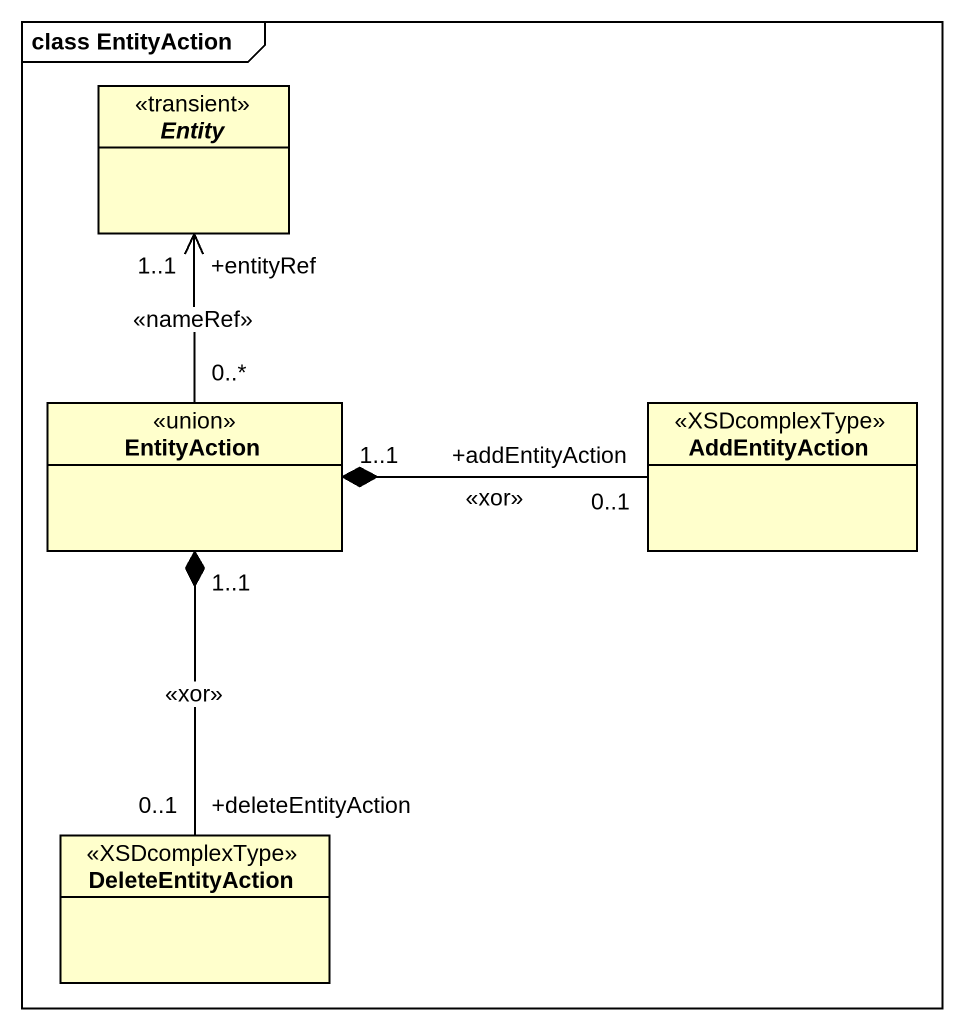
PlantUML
@startuml
mainframe class EntityAction
hide circle
hide empty members
interface "Entity" as Entity_ <<transient>>
class EntityAction <<union>>
class AddEntityAction <<XSDcomplexType>>
class DeleteEntityAction <<XSDcomplexType>>
EntityAction "0..*" -up-> "+entityRef\n1..1" Entity_ : <<nameRef>>
EntityAction "1..1" *-right- "+addEntityAction\n0..1" AddEntityAction : <<xor>>
EntityAction "1..1" *-- "+deleteEntityAction\n0..1" DeleteEntityAction : <<xor>>
@enduml
